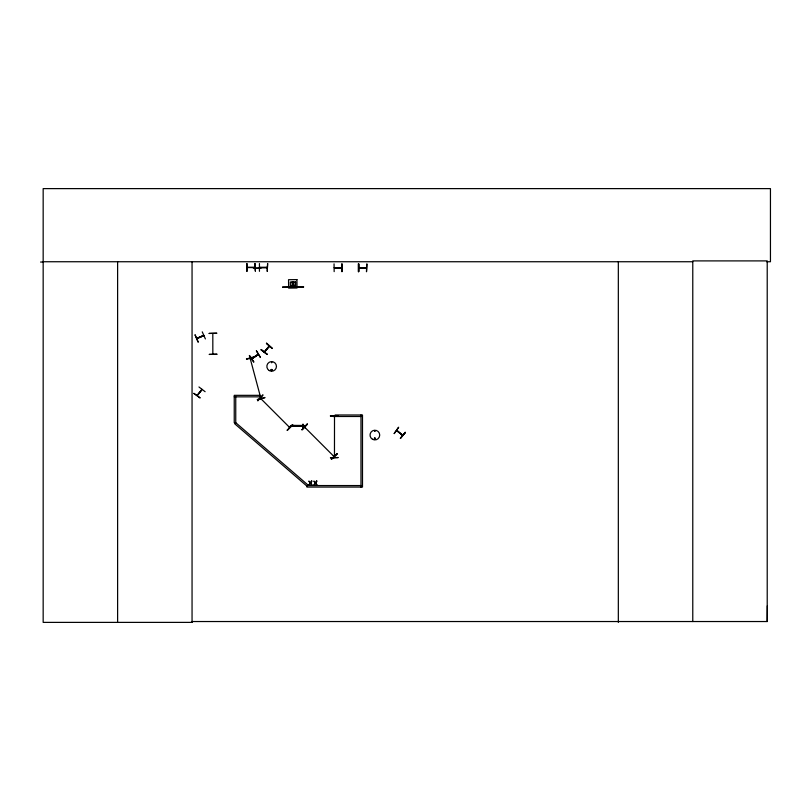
<?xml version="1.0" encoding="UTF-8"?>
<svg xmlns="http://www.w3.org/2000/svg" width="811" height="811" viewBox="0 0 811 811"><rect width="100%" height="100%" fill="white"/><g stroke="black" fill="none" stroke-linecap="round" stroke-linejoin="round"><path stroke-width="1.22" d="M766.659 261.74L770.45 261.74L770.45 188.618L43.165 188.618L43.165 622.382L192.166 622.382L192.065 621.53L767.216 621.53L767.328 605.847M260.412 398.343L260.797 398.718M289.527 427.458L289.274 426.718L289.902 427.275M289.142 426.971L289.831 427.235M334.01 456.522L304.723 427.235L305.22 427.732M333.453 456.015L333.939 456.532M251.815 358.361L252.373 358.087M257.655 354.843L258.212 354.569M258.233 354.488L251.917 358.766L258.405 354.549M334.467 416.073L334.203 416.935L334.193 416.073M334.507 416.236L334.467 457.566M334.537 457.485L334.162 456.816M270.904 370.039C272.851 367.768 272.06 372.279 270.975 370.221M271.127 370.039C272.516 368.295 271.898 371.925 271.209 369.917M375.402 438.7C374.013 440.282 374.631 437.119 375.321 438.579M397.38 430.945C394.237 428.157 404.882 436.865 402.297 434.706M250.254 359.03L250.457 358.28M261.152 398.353L260.686 397.674L261.152 398.181M334.497 416.824L334.467 416.155M264.234 351.893L265.217 351.416M212.817 333.808L212.837 354.174L213.242 353.849M260.351 398.171L289.639 427.458M333.382 455.964L333.919 456.471M291.129 426.049L290.277 426.383M202.04 389.615L197.347 395.484M264.285 351.832L269.151 345.932L269.019 346.834M269.364 346.287L264.498 352.004M247.162 267.285L254.918 267.245M267.214 267.265L259.49 267.275L260.382 267.66M366.379 267.883L358.867 267.529M250.619 359.02L250.427 358.34M374.581 430.753L375.087 431.422L374.682 430.712M374.347 438.163C374.124 441.143 376.75 437.403 374.53 438.092M394.156 433.52L398.657 427.204L394.247 433.591M402.489 435.345L396.853 430.489M405.429 432.456L400.37 438.335L405.459 432.476M400.411 438.376L405.165 432.243M193.89 393.406L200.165 397.948L193.91 393.376M198.959 386.979L205.112 391.703M197.144 395.322L201.888 389.3M198.34 394.187L201.098 390.689M267.174 267.589L259.49 267.62L267.224 267.62M264.579 351.964L269.475 346.165M261.081 349.825L267.316 354.458L261.112 349.805M266.596 343.215L272.273 348.507L266.576 343.235M334.244 267.61L341.806 267.904M262.886 395.038L257.726 400.837L262.865 395.018M292.589 424.741L287.074 430.175M287.347 430.459L292.791 424.944M301.966 429.769L307.45 424.285M337.112 453.947L331.385 459.188L337.133 453.978M331.425 459.229L336.91 453.744M203.703 335.673L196.728 338.613M258.354 354.478L251.988 358.675M249.281 355.664L253.64 362.071M251.795 358.472L257.999 354.245M195.116 334.902L198.168 342.019M202.243 331.851L205.386 338.937M196.657 338.309L203.713 335.288M196.86 338.562L203.835 335.551L196.799 338.511M271.543 361.98L271.655 362.811L271.655 362.01M304.855 426.991L305.412 427.539M246.443 358.949L253.904 356.86L254.188 357.398M246.524 359.273L254.015 357.276M257.31 399.519L264.791 397.461M257.391 399.793L264.873 397.775M402.56 435.345L396.64 430.763M341.745 267.965L334.325 267.924M292.639 282.106L293.268 282.096M292.092 282.431L293.815 282.41M291.565 286.749L294.575 286.709M282.552 287.064L303.598 286.83M282.552 287.276L303.598 287.043M246.706 263.555L246.797 271.3M254.887 263.504L255.374 271.249L254.948 263.504M259.439 263.575L259.439 271.32M247.162 267.559L254.918 267.6M338.207 415.617L330.452 416.094L338.207 416.033M330.452 415.698L334.882 415.678M330.452 415.992L334.882 415.962M330.452 457.647L338.207 457.546L330.462 457.992M209.157 333.412L216.902 333.22L209.157 333.463M216.902 354.245L209.157 354.427L216.902 354.194M40.55 262.044L43.165 262.034M43.165 261.74L692.776 261.74M341.907 263.869L341.907 271.624M358.705 263.869L358.705 271.624M335.876 267.853L340.326 267.853M360.419 267.853L364.869 267.853M358.786 267.883L366.46 267.965M253.356 268.167L260.99 268.167M254.948 268.198L259.398 268.198M334.162 271.624L334.051 263.869M366.45 271.624L366.886 263.869L366.562 271.624M234.237 396.843L260.078 396.843L260.078 395.332L234.237 395.332L234.237 422.683L235.748 422.683L307.916 484.968L306.933 486.113L234.764 423.818L235.748 422.683L235.748 396.843M360.986 416.489L335.146 416.489L335.146 414.989L362.497 414.989L362.497 487.066L306.933 487.066L306.933 485.556L360.986 485.556M302.594 424.366L303.385 424.376M302.533 424.477L303.436 424.488M302.564 425.015L303.405 425.025M302.716 426.191L303.466 426.191M302.665 426.556L303.517 426.566M302.635 427.093L303.537 427.103M302.685 427.204L303.476 427.204M267.133 267.529L266.383 267.579M305.098 426.383L304.247 426.049M261 397.664L261.132 398.272M266.393 343.459L272.314 348.466M261.324 349.541L267.285 354.498M249.545 355.482L253.884 361.909M195.066 334.923L198.117 342.049M250.173 358.411L260.868 398.343L260.666 397.755M293.815 281.985L293.835 283.597L292.112 283.617L292.092 282.005M334.456 456.786L334.467 457.485M247.031 263.555L247.081 271.3M767.216 621.53L767.216 260.899L692.776 260.899L692.776 621.53M618.327 261.74L618.327 622.382M360.986 414.989L360.986 487.066M358.31 263.869L358.31 271.624M341.968 263.869L342.019 271.624M192.055 261.74L192.055 622.382M117.615 261.74L117.615 622.382M291.25 425.37L291.25 426.211L304.125 426.14L304.135 425.461L291.25 425.37M311.444 481.065L310.451 482.667L308.849 481.065L310.116 483.103L308.809 485.15L310.42 483.518L312.042 485.15L310.755 483.082L312.032 481.065L311.444 481.065M316.472 481.065L315.479 482.667L313.877 481.065L315.144 483.103L313.847 485.15L315.449 483.518L317.071 485.15L315.783 483.082L317.06 481.065L316.472 481.065M307.207 424.052L302.037 429.84L307.176 424.021M256.418 350.849L260.443 357.479L256.418 350.849M296.938 279.602L288.544 279.694L288.635 288.087L297.029 287.996L296.938 279.602M295.589 281.964L290.318 282.025L290.358 285.898L295.63 285.837L295.589 281.964M293.835 284.357L292.112 284.367L292.132 285.553L293.856 285.533L293.835 284.357M267.62 263.514L267.245 271.269L267.62 263.514M305.26 426.049L290.105 426.383L305.26 426.049M358.655 271.624L358.655 263.869L358.594 271.624M372.452 439.268A4.846 4.846 0 0 0 379.72 435.071A4.846 4.846 0 0 0 372.452 430.874A4.846 4.846 0 0 0 372.452 439.268M269.252 370.576A4.805 4.805 0 0 0 276.46 366.42A4.805 4.805 0 0 0 269.252 362.253A4.805 4.805 0 0 0 269.252 370.576"/></g></svg>
